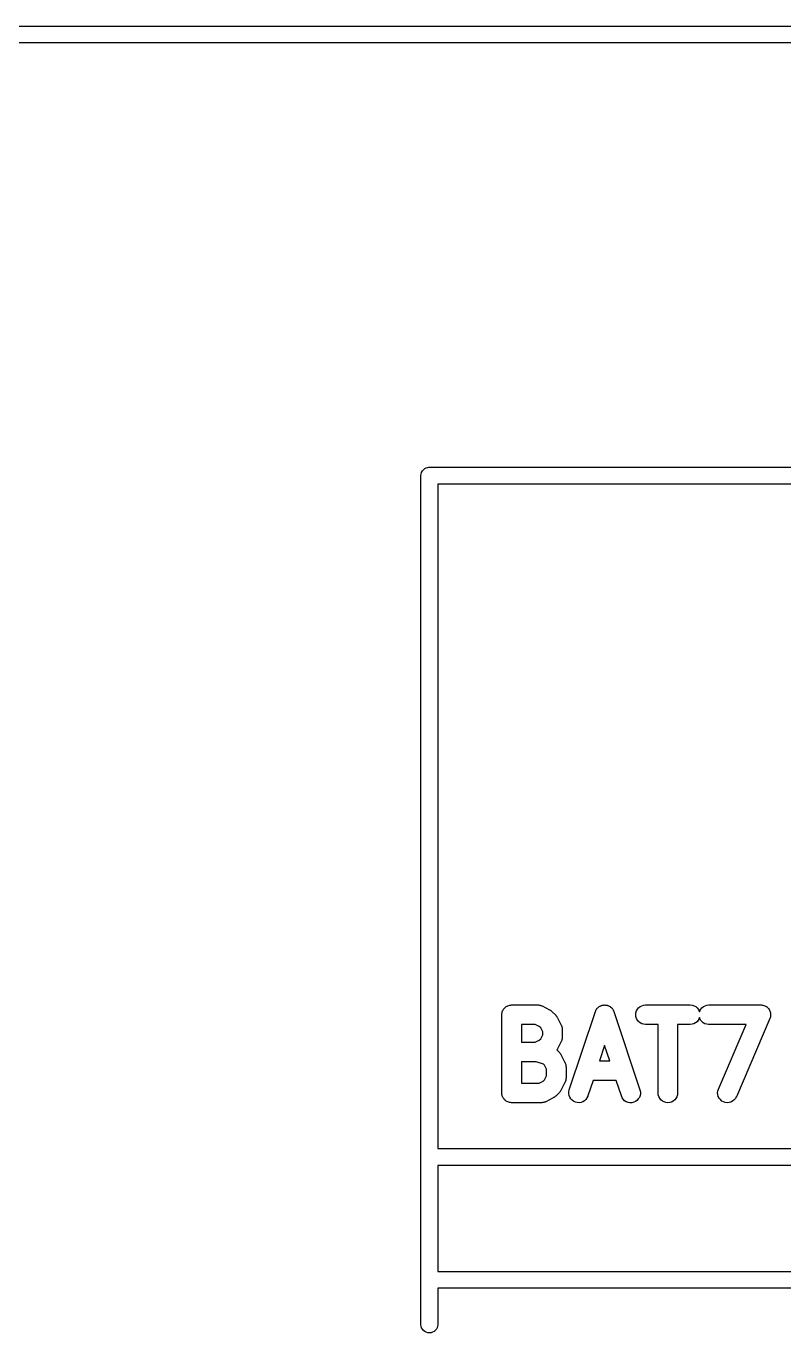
# Model space of a CAD drawing. Extents: x 1 to 169, y -122 to 5.
# Drawn here: x 42.14 to 48.93, y -121.62 to -109.92 of the extents above; entities that cross this region are included whole.
import ezdxf

# ---------------------------------------------------------------- set-up
doc = ezdxf.new("R2010")
doc.units = 0
doc.header["$MEASUREMENT"] = 0
doc.layers.add('BLACK', color=7, linetype='CONTINUOUS')

msp = doc.modelspace()

# ---------------------------------------------------------------- linework, layer by layer
at = {"layer": 'BLACK', "linetype": 'CONTINUOUS'}
for p, q in [((10.075, -109.925), (74.925, -109.925)), ((74.9963, -110.075), (10.0037, -110.075)), ((45.6746, -113.95), (45.6761, -113.935)), ((45.675, -113.954), (45.6746, -113.95)), ((45.675, -120.046), (45.675, -113.954)), ((45.6761, -113.935), (45.6804, -113.921)), ((45.6804, -113.921), (45.6873, -113.908)), ((45.6873, -113.908), (45.6967, -113.897)), ((45.6967, -113.897), (45.7081, -113.887)), ((45.7081, -113.887), (45.7212, -113.88)), ((45.7212, -113.88), (45.7353, -113.876)), ((45.7353, -113.876), (45.7463, -113.875)), ((45.7463, -113.875), (45.75, -113.875)), ((45.75, -113.875), (45.7537, -113.875)), ((45.7537, -113.875), (73.7463, -113.875)), ((45.825, -114.025), (45.825, -119.975)), ((73.675, -114.025), (45.825, -114.025)), ((46.4011, -118.758), (46.4036, -118.751)), ((46.4036, -118.751), (46.406, -118.743)), ((46.406, -118.743), (46.4061, -118.742)), ((46.4061, -118.742), (46.4062, -118.742)), ((46.4062, -118.742), (46.4102, -118.735)), ((46.4102, -118.735), (46.4141, -118.728)), ((46.4141, -118.728), (46.4143, -118.727)), ((46.4143, -118.727), (46.4145, -118.727)), ((46.4145, -118.727), (46.4198, -118.721)), ((46.4198, -118.721), (46.425, -118.715)), ((46.425, -118.715), (46.4252, -118.714)), ((46.4252, -118.714), (46.4254, -118.714)), ((46.4254, -118.714), (46.4319, -118.709)), ((46.4319, -118.709), (46.4382, -118.704)), ((46.4382, -118.704), (46.4385, -118.704)), ((46.4385, -118.704), (46.4388, -118.703)), ((46.4388, -118.703), (46.446, -118.7)), ((46.446, -118.7), (46.4533, -118.696)), ((46.4533, -118.696), (46.4536, -118.696)), ((46.4536, -118.696), (46.4539, -118.696)), ((46.4539, -118.696), (46.4617, -118.693)), ((46.4617, -118.693), (46.4697, -118.691)), ((46.4697, -118.691), (46.47, -118.691)), ((46.47, -118.691), (46.4703, -118.691)), ((46.4703, -118.691), (46.4784, -118.69)), ((46.4784, -118.69), (46.4867, -118.689)), ((46.4867, -118.689), (46.72, -118.689)), ((46.72, -118.689), (46.7212, -118.689)), ((46.7212, -118.689), (46.7238, -118.689)), ((46.7238, -118.689), (46.7264, -118.689)), ((46.7264, -118.689), (46.7323, -118.69)), ((46.7323, -118.69), (46.7382, -118.691)), ((46.7382, -118.691), (46.7406, -118.692)), ((46.7406, -118.692), (46.7432, -118.692)), ((46.7432, -118.692), (46.7488, -118.694)), ((46.7488, -118.694), (46.7545, -118.696)), ((46.7545, -118.696), (46.7567, -118.697)), ((46.7567, -118.697), (46.7591, -118.698)), ((46.7591, -118.698), (46.8258, -118.732)), ((46.8258, -118.732), (46.8269, -118.732)), ((46.8269, -118.732), (46.831, -118.735)), ((46.831, -118.735), (46.8353, -118.737)), ((46.8353, -118.737), (46.8382, -118.74)), ((46.8382, -118.74), (46.8412, -118.742)), ((46.8412, -118.742), (46.8447, -118.745)), ((46.8447, -118.745), (46.8485, -118.748)), ((46.8485, -118.748), (46.8819, -118.781)), ((47.0037, -119.449), (47.237, -118.749)), ((47.237, -118.749), (47.2374, -118.748)), ((47.2374, -118.748), (47.2399, -118.742)), ((47.2399, -118.742), (47.2422, -118.737)), ((47.2422, -118.737), (47.2435, -118.735)), ((47.2435, -118.735), (47.2446, -118.732)), ((47.2446, -118.732), (47.2481, -118.727)), ((47.2481, -118.727), (47.2514, -118.722)), ((47.2514, -118.722), (47.2531, -118.721)), ((47.2531, -118.721), (47.2546, -118.719)), ((47.2546, -118.719), (47.259, -118.714)), ((47.259, -118.714), (47.2632, -118.71)), ((47.2632, -118.71), (47.2653, -118.709)), ((47.2653, -118.709), (47.2671, -118.707)), ((47.2671, -118.707), (47.2723, -118.704)), ((47.2723, -118.704), (47.2773, -118.7)), ((47.2773, -118.7), (47.2796, -118.699)), ((47.2796, -118.699), (47.2817, -118.698)), ((47.2817, -118.698), (47.2874, -118.696)), ((47.2874, -118.696), (47.2929, -118.693)), ((47.2929, -118.693), (47.2954, -118.693)), ((47.2954, -118.693), (47.2977, -118.692)), ((47.2977, -118.692), (47.3037, -118.691)), ((47.3037, -118.691), (47.3096, -118.69)), ((47.3096, -118.69), (47.3121, -118.69)), ((47.3121, -118.69), (47.3146, -118.689)), ((47.3146, -118.689), (47.3206, -118.69)), ((47.3206, -118.69), (47.3267, -118.689)), ((47.3267, -118.689), (47.3291, -118.69)), ((47.3291, -118.69), (47.3316, -118.69)), ((47.3316, -118.69), (47.3375, -118.691)), ((47.3375, -118.691), (47.3435, -118.692)), ((47.3435, -118.692), (47.3458, -118.693)), ((47.3458, -118.693), (47.3482, -118.694)), ((47.3482, -118.694), (47.3538, -118.696)), ((47.3538, -118.696), (47.3594, -118.699)), ((47.3594, -118.699), (47.3615, -118.7)), ((47.3615, -118.7), (47.3638, -118.701)), ((47.3638, -118.701), (47.3687, -118.704)), ((47.3687, -118.704), (47.3738, -118.708)), ((47.3738, -118.708), (47.3756, -118.709)), ((47.3756, -118.709), (47.3777, -118.711)), ((47.3777, -118.711), (47.3818, -118.715)), ((47.3818, -118.715), (47.3862, -118.719)), ((47.3862, -118.719), (47.3876, -118.721)), ((47.3876, -118.721), (47.3894, -118.723)), ((47.3894, -118.723), (47.3926, -118.728)), ((47.3926, -118.728), (47.3961, -118.733)), ((47.3961, -118.733), (47.3971, -118.736)), ((47.3971, -118.736), (47.3984, -118.738)), ((47.3984, -118.738), (47.4005, -118.743)), ((47.4005, -118.743), (47.403, -118.749)), ((47.403, -118.749), (47.6363, -119.449)), ((47.601, -118.759), (47.606, -118.743)), ((47.606, -118.743), (47.6141, -118.728)), ((47.6141, -118.728), (47.625, -118.715)), ((47.625, -118.715), (47.6382, -118.704)), ((47.6382, -118.704), (47.6533, -118.696)), ((47.6533, -118.696), (47.6697, -118.691)), ((47.6697, -118.691), (47.6867, -118.689)), ((47.6867, -118.689), (48.0867, -118.689)), ((48.0867, -118.689), (48.0879, -118.689)), ((48.0879, -118.689), (48.1049, -118.691)), ((48.1049, -118.691), (48.1211, -118.696)), ((48.1211, -118.696), (48.1361, -118.704)), ((48.1361, -118.704), (48.1492, -118.715)), ((48.1492, -118.715), (48.1599, -118.729)), ((48.1599, -118.729), (48.1678, -118.744)), ((48.1678, -118.744), (48.17, -118.751)), ((48.17, -118.751), (48.1727, -118.743)), ((48.1727, -118.743), (48.1808, -118.728)), ((48.1808, -118.728), (48.1917, -118.715)), ((48.1917, -118.715), (48.2049, -118.704)), ((48.2049, -118.704), (48.22, -118.696)), ((48.22, -118.696), (48.2363, -118.691)), ((48.2363, -118.691), (48.2533, -118.689)), ((48.2533, -118.689), (48.72, -118.689)), ((48.72, -118.689), (48.7212, -118.689)), ((48.7212, -118.689), (48.7215, -118.689)), ((48.7215, -118.689), (48.7218, -118.689)), ((48.7218, -118.689), (48.73, -118.69)), ((48.73, -118.69), (48.7382, -118.691)), ((48.7382, -118.691), (48.7385, -118.691)), ((48.7385, -118.691), (48.7388, -118.691)), ((48.7388, -118.691), (48.7466, -118.694)), ((48.7466, -118.694), (48.7545, -118.696)), ((48.7545, -118.696), (48.7547, -118.696)), ((48.7547, -118.696), (48.755, -118.696)), ((48.755, -118.696), (48.7622, -118.701)), ((48.7622, -118.701), (48.7694, -118.704)), ((48.7694, -118.704), (48.7697, -118.705)), ((48.7697, -118.705), (48.7699, -118.705)), ((48.7699, -118.705), (48.7762, -118.71)), ((48.7762, -118.71), (48.7825, -118.715)), ((48.7825, -118.715), (48.7827, -118.716)), ((48.7827, -118.716), (48.7829, -118.716)), ((48.7829, -118.716), (48.788, -118.722)), ((48.788, -118.722), (48.7932, -118.729)), ((48.7932, -118.729), (48.7934, -118.729)), ((48.7934, -118.729), (48.7935, -118.729)), ((48.7935, -118.729), (48.7972, -118.736)), ((48.7972, -118.736), (48.8011, -118.744)), ((48.8011, -118.744), (48.8012, -118.744)), ((48.8012, -118.744), (48.8014, -118.744)), ((48.8014, -118.744), (48.8036, -118.752)), ((48.8036, -118.752), (48.8059, -118.76)), ((46.3992, -118.775), (46.4001, -118.767)), ((46.3992, -118.776), (46.3992, -118.775)), ((46.3992, -118.777), (46.3992, -118.776)), ((46.3992, -118.776), (46.3992, -118.776)), ((46.3992, -118.776), (46.3992, -118.776)), ((46.3992, -119.477), (46.3992, -118.777)), ((46.4001, -118.767), (46.401, -118.759)), ((46.401, -118.759), (46.4011, -118.758)), ((46.401, -118.759), (46.401, -118.759)), ((46.5742, -118.864), (46.5742, -119.022)), ((46.6993, -118.864), (46.5742, -118.864)), ((46.7348, -118.882), (46.6993, -118.864)), ((46.8819, -118.781), (46.8827, -118.782)), ((46.8827, -118.782), (46.8858, -118.786)), ((46.8858, -118.786), (46.8892, -118.79)), ((46.8892, -118.79), (46.8911, -118.793)), ((46.8911, -118.793), (46.8934, -118.796)), ((46.8934, -118.796), (46.8956, -118.8)), ((46.8956, -118.8), (46.8983, -118.804)), ((46.8983, -118.804), (46.9316, -118.871)), ((46.9316, -118.871), (46.9321, -118.872)), ((46.9321, -118.872), (46.933, -118.874)), ((47.5992, -118.776), (47.601, -118.759)), ((47.6007, -118.793), (47.5992, -118.776)), ((47.6055, -118.809), (47.6007, -118.793)), ((47.6134, -118.825), (47.6055, -118.809)), ((47.6242, -118.838), (47.6134, -118.825)), ((47.6372, -118.849), (47.6242, -118.838)), ((47.6522, -118.857), (47.6372, -118.849)), ((47.6685, -118.862), (47.6522, -118.857)), ((47.6854, -118.864), (47.6685, -118.862)), ((47.6867, -118.864), (47.6854, -118.864)), ((47.7992, -118.864), (47.6867, -118.864)), ((47.7992, -119.477), (47.7992, -118.864)), ((48.0867, -118.864), (47.9742, -118.864)), ((47.9742, -118.864), (47.9742, -119.477)), ((48.1037, -118.862), (48.0867, -118.864)), ((48.12, -118.858), (48.1037, -118.862)), ((48.1351, -118.85), (48.12, -118.858)), ((48.1483, -118.839), (48.1351, -118.85)), ((48.1592, -118.826), (48.1483, -118.839)), ((48.1673, -118.811), (48.1592, -118.826)), ((48.17, -118.802), (48.1673, -118.811)), ((48.1722, -118.809), (48.17, -118.802)), ((48.1801, -118.825), (48.1722, -118.809)), ((48.1908, -118.838), (48.1801, -118.825)), ((48.2039, -118.849), (48.1908, -118.838)), ((48.2189, -118.857), (48.2039, -118.849)), ((48.2351, -118.862), (48.2189, -118.857)), ((48.2521, -118.864), (48.2351, -118.862)), ((48.2533, -118.864), (48.2521, -118.864)), ((48.5873, -118.864), (48.2533, -118.864)), ((48.3396, -119.442), (48.5873, -118.864)), ((48.8004, -118.811), (48.5004, -119.511)), ((48.8005, -118.811), (48.8004, -118.811)), ((48.8007, -118.811), (48.8005, -118.811)), ((48.8031, -118.803), (48.8007, -118.811)), ((48.8056, -118.795), (48.8031, -118.803)), ((48.8057, -118.794), (48.8056, -118.795)), ((48.8056, -118.795), (48.8056, -118.795)), ((48.8066, -118.786), (48.8057, -118.794)), ((48.8059, -118.76), (48.806, -118.761)), ((48.806, -118.761), (48.8061, -118.761)), ((48.8061, -118.761), (48.8067, -118.769)), ((48.8075, -118.778), (48.8066, -118.786)), ((48.8067, -118.769), (48.8075, -118.777)), ((48.8075, -118.777), (48.8075, -118.778)), ((48.8075, -118.778), (48.8075, -118.778)), ((46.7481, -118.895), (46.7348, -118.882)), ((46.7658, -118.931), (46.7481, -118.895)), ((46.7481, -118.992), (46.7658, -118.956)), ((46.7658, -118.956), (46.7658, -118.931)), ((46.933, -118.874), (46.9342, -118.877)), ((46.9342, -118.877), (46.936, -118.882)), ((46.936, -118.882), (46.938, -118.888)), ((46.938, -118.888), (46.9384, -118.891)), ((46.9384, -118.891), (46.9392, -118.893)), ((46.9396, -118.989), (46.9389, -118.995)), ((46.9392, -118.893), (46.9398, -118.899)), ((46.9406, -118.983), (46.9396, -118.989)), ((46.9398, -118.899), (46.9407, -118.905)), ((46.9408, -118.978), (46.9405, -118.98)), ((46.9405, -118.98), (46.9406, -118.983)), ((46.9407, -118.905), (46.9406, -118.907)), ((46.9406, -118.907), (46.9408, -118.91)), ((46.9408, -118.91), (46.9408, -118.977)), ((46.9408, -118.977), (46.9408, -118.978)), ((46.5742, -119.022), (46.6993, -119.022)), ((46.6993, -119.022), (46.7348, -119.005)), ((46.7348, -119.005), (46.7481, -118.992)), ((46.8927, -119.092), (46.8926, -119.092)), ((46.8926, -119.092), (46.9152, -119.115)), ((46.895, -119.088), (46.8927, -119.092)), ((46.8977, -119.084), (46.895, -119.088)), ((46.8983, -119.082), (46.8977, -119.084)), ((46.9316, -119.016), (46.8983, -119.082)), ((46.9325, -119.013), (46.9316, -119.016)), ((46.9338, -119.011), (46.9325, -119.013)), ((46.9356, -119.005), (46.9338, -119.011)), ((46.9377, -119), (46.9356, -119.005)), ((46.9381, -118.997), (46.9377, -119)), ((46.9389, -118.995), (46.9381, -118.997)), ((47.32, -119.053), (47.2747, -119.189)), ((47.3653, -119.189), (47.32, -119.053)), ((46.5742, -119.197), (46.5742, -119.389)), ((46.7058, -119.197), (46.5742, -119.197)), ((46.7727, -119.22), (46.7058, -119.197)), ((46.7814, -119.228), (46.7727, -119.22)), ((46.9152, -119.115), (46.9161, -119.116)), ((46.9161, -119.116), (46.9191, -119.119)), ((46.9191, -119.119), (46.9225, -119.123)), ((46.9225, -119.123), (46.9244, -119.126)), ((46.9244, -119.126), (46.9267, -119.129)), ((46.9267, -119.129), (46.929, -119.133)), ((46.929, -119.133), (46.9316, -119.138)), ((46.9316, -119.138), (46.9649, -119.204)), ((46.9649, -119.204), (46.9655, -119.205)), ((46.9655, -119.205), (46.9664, -119.208)), ((46.9664, -119.208), (46.9676, -119.21)), ((46.9676, -119.21), (46.9693, -119.216)), ((46.9693, -119.216), (46.9714, -119.221)), ((46.9714, -119.221), (46.9718, -119.224)), ((47.2747, -119.189), (47.3653, -119.189)), ((46.7992, -119.264), (46.7814, -119.228)), ((46.7814, -119.358), (46.7992, -119.323)), ((46.7992, -119.323), (46.7992, -119.264)), ((46.9718, -119.224), (46.9725, -119.226)), ((46.9725, -119.226), (46.9731, -119.232)), ((46.9731, -119.232), (46.974, -119.238)), ((46.974, -119.238), (46.9739, -119.241)), ((46.9739, -119.241), (46.9742, -119.243)), ((46.9742, -119.243), (46.9742, -119.343)), ((46.5742, -119.389), (46.7327, -119.389)), ((46.7327, -119.389), (46.7682, -119.371)), ((46.7682, -119.371), (46.7814, -119.358)), ((46.9284, -119.454), (46.926, -119.459)), ((46.931, -119.45), (46.9284, -119.454)), ((46.9316, -119.449), (46.931, -119.45)), ((46.9649, -119.382), (46.9316, -119.449)), ((46.9659, -119.38), (46.9649, -119.382)), ((46.9671, -119.378), (46.9659, -119.38)), ((46.9689, -119.372), (46.9671, -119.378)), ((46.971, -119.367), (46.9689, -119.372)), ((46.9715, -119.364), (46.971, -119.367)), ((46.9723, -119.362), (46.9715, -119.364)), ((46.9729, -119.356), (46.9723, -119.362)), ((46.9739, -119.35), (46.9729, -119.356)), ((46.9742, -119.345), (46.9739, -119.347)), ((46.9739, -119.347), (46.9739, -119.35)), ((46.9742, -119.343), (46.9742, -119.345)), ((46.9999, -119.466), (47.0037, -119.449)), ((47.2164, -119.364), (47.1697, -119.504)), ((47.4236, -119.364), (47.2164, -119.364)), ((47.4703, -119.504), (47.4236, -119.364)), ((47.6363, -119.449), (47.6367, -119.45)), ((47.6367, -119.45), (47.6403, -119.467)), ((48.3344, -119.458), (48.3396, -119.442)), ((46.4, -119.485), (46.3992, -119.477)), ((46.4007, -119.493), (46.4, -119.485)), ((46.4008, -119.493), (46.4007, -119.493)), ((46.4008, -119.494), (46.4008, -119.493)), ((46.4032, -119.502), (46.4008, -119.494)), ((46.4055, -119.509), (46.4032, -119.502)), ((46.4057, -119.51), (46.4055, -119.509)), ((46.4058, -119.51), (46.4057, -119.51)), ((46.4096, -119.517), (46.4058, -119.51)), ((46.4134, -119.525), (46.4096, -119.517)), ((46.4136, -119.525), (46.4134, -119.525)), ((46.4138, -119.525), (46.4136, -119.525)), ((46.419, -119.531), (46.4138, -119.525)), ((46.4241, -119.538), (46.419, -119.531)), ((46.4244, -119.538), (46.4241, -119.538)), ((46.4246, -119.538), (46.4244, -119.538)), ((46.4309, -119.544), (46.4246, -119.538)), ((46.4372, -119.549), (46.4309, -119.544)), ((46.4375, -119.549), (46.4372, -119.549)), ((46.4377, -119.549), (46.4375, -119.549)), ((46.445, -119.553), (46.4377, -119.549)), ((46.4522, -119.557), (46.445, -119.553)), ((46.4525, -119.557), (46.4522, -119.557)), ((46.4528, -119.557), (46.4525, -119.557)), ((46.4606, -119.56), (46.4528, -119.557)), ((46.4685, -119.562), (46.4606, -119.56)), ((46.4688, -119.562), (46.4685, -119.562)), ((46.4691, -119.562), (46.4688, -119.562)), ((46.4773, -119.563), (46.4691, -119.562)), ((46.4854, -119.564), (46.4773, -119.563)), ((46.486, -119.564), (46.4854, -119.564)), ((46.4861, -119.564), (46.486, -119.564)), ((46.4867, -119.564), (46.4861, -119.564)), ((46.4861, -119.564), (46.4861, -119.564)), ((46.7533, -119.564), (46.4867, -119.564)), ((46.7559, -119.564), (46.7533, -119.564)), ((46.7585, -119.564), (46.7559, -119.564)), ((46.7644, -119.563), (46.7585, -119.564)), ((46.7703, -119.562), (46.7644, -119.563)), ((46.7728, -119.562), (46.7703, -119.562)), ((46.7753, -119.561), (46.7728, -119.562)), ((46.7809, -119.559), (46.7753, -119.561)), ((46.7867, -119.558), (46.7809, -119.559)), ((46.789, -119.556), (46.7867, -119.558)), ((46.7914, -119.555), (46.789, -119.556)), ((46.7925, -119.555), (46.7914, -119.555)), ((46.8591, -119.522), (46.7925, -119.555)), ((46.8633, -119.519), (46.8591, -119.522)), ((46.8677, -119.517), (46.8633, -119.519)), ((46.8705, -119.514), (46.8677, -119.517)), ((46.8736, -119.513), (46.8705, -119.514)), ((46.8772, -119.509), (46.8736, -119.513)), ((46.881, -119.506), (46.8772, -119.509)), ((46.8819, -119.505), (46.881, -119.506)), ((46.9152, -119.472), (46.8819, -119.505)), ((46.9183, -119.468), (46.9152, -119.472)), ((46.9217, -119.465), (46.9183, -119.468)), ((46.9237, -119.461), (46.9217, -119.465)), ((46.926, -119.459), (46.9237, -119.461)), ((46.9994, -119.483), (46.9999, -119.466)), ((47.0022, -119.5), (46.9994, -119.483)), ((47.0083, -119.516), (47.0022, -119.5)), ((47.0173, -119.53), (47.0083, -119.516)), ((47.029, -119.542), (47.0173, -119.53)), ((47.0429, -119.552), (47.029, -119.542)), ((47.0584, -119.559), (47.0429, -119.552)), ((47.075, -119.563), (47.0584, -119.559)), ((47.0921, -119.564), (47.075, -119.563)), ((47.109, -119.561), (47.0921, -119.564)), ((47.125, -119.555), (47.109, -119.561)), ((47.1395, -119.546), (47.125, -119.555)), ((47.1521, -119.535), (47.1395, -119.546)), ((47.1621, -119.521), (47.1521, -119.535)), ((47.1693, -119.505), (47.1621, -119.521)), ((47.1697, -119.504), (47.1693, -119.505)), ((47.4773, -119.52), (47.4703, -119.504)), ((47.4871, -119.534), (47.4773, -119.52)), ((47.4995, -119.546), (47.4871, -119.534)), ((47.5139, -119.555), (47.4995, -119.546)), ((47.5299, -119.561), (47.5139, -119.555)), ((47.5467, -119.564), (47.5299, -119.561)), ((47.5637, -119.564), (47.5467, -119.564)), ((47.5804, -119.56), (47.5637, -119.564)), ((47.5961, -119.553), (47.5804, -119.56)), ((47.6101, -119.543), (47.5961, -119.553)), ((47.6219, -119.531), (47.6101, -119.543)), ((47.6312, -119.517), (47.6219, -119.531)), ((47.6375, -119.501), (47.6312, -119.517)), ((47.6405, -119.484), (47.6375, -119.501)), ((47.6403, -119.467), (47.6405, -119.484)), ((47.8008, -119.494), (47.7992, -119.477)), ((47.8058, -119.51), (47.8008, -119.494)), ((47.8138, -119.525), (47.8058, -119.51)), ((47.8246, -119.538), (47.8138, -119.525)), ((47.8377, -119.549), (47.8246, -119.538)), ((47.8528, -119.557), (47.8377, -119.549)), ((47.8691, -119.562), (47.8528, -119.557)), ((47.8861, -119.564), (47.8691, -119.562)), ((47.9031, -119.563), (47.8861, -119.564)), ((47.9194, -119.558), (47.9031, -119.563)), ((47.9346, -119.55), (47.9194, -119.558)), ((47.9479, -119.539), (47.9346, -119.55)), ((47.9589, -119.526), (47.9479, -119.539)), ((47.9671, -119.511), (47.9589, -119.526)), ((47.9723, -119.495), (47.9671, -119.511)), ((47.9742, -119.478), (47.9723, -119.495)), ((47.9742, -119.477), (47.9742, -119.478)), ((48.3325, -119.475), (48.3344, -119.458)), ((48.3339, -119.492), (48.3325, -119.475)), ((48.3386, -119.509), (48.3339, -119.492)), ((48.3465, -119.524), (48.3386, -119.509)), ((48.3571, -119.537), (48.3465, -119.524)), ((48.3701, -119.549), (48.3571, -119.537)), ((48.385, -119.557), (48.3701, -119.549)), ((48.4012, -119.562), (48.385, -119.557)), ((48.4182, -119.564), (48.4012, -119.562)), ((48.4352, -119.563), (48.4182, -119.564)), ((48.4516, -119.558), (48.4352, -119.563)), ((48.4669, -119.551), (48.4516, -119.558)), ((48.4803, -119.54), (48.4669, -119.551)), ((48.4915, -119.527), (48.4803, -119.54)), ((48.4999, -119.512), (48.4915, -119.527)), ((48.5004, -119.511), (48.4999, -119.512)), ((45.825, -119.975), (73.675, -119.975)), ((45.6746, -120.05), (45.675, -120.046)), ((45.675, -120.054), (45.6746, -120.05)), ((45.675, -121.146), (45.675, -120.054)), ((45.825, -120.125), (45.825, -121.075)), ((73.675, -120.125), (45.825, -120.125)), ((45.825, -121.075), (49.2463, -121.075)), ((45.6746, -121.15), (45.675, -121.146)), ((45.675, -121.154), (45.6746, -121.15)), ((45.675, -121.554), (45.675, -121.154)), ((49.175, -121.225), (45.825, -121.225)), ((45.825, -121.225), (45.825, -121.554)), ((45.6761, -121.565), (45.675, -121.554)), ((45.825, -121.554), (45.8239, -121.565)), ((45.6804, -121.579), (45.6761, -121.565)), ((45.6873, -121.592), (45.6804, -121.579)), ((45.6967, -121.603), (45.6873, -121.592)), ((45.7081, -121.613), (45.6967, -121.603)), ((45.7212, -121.62), (45.7081, -121.613)), ((45.7353, -121.624), (45.7212, -121.62)), ((45.75, -121.625), (45.7353, -121.624)), ((45.7647, -121.624), (45.75, -121.625)), ((45.7788, -121.62), (45.7647, -121.624)), ((45.7919, -121.613), (45.7788, -121.62)), ((45.8033, -121.603), (45.7919, -121.613)), ((45.8127, -121.592), (45.8033, -121.603)), ((45.8196, -121.579), (45.8127, -121.592)), ((45.8239, -121.565), (45.8196, -121.579))]:
    msp.add_line(p, q, dxfattribs=at)

doc.saveas('drawing.dxf')
